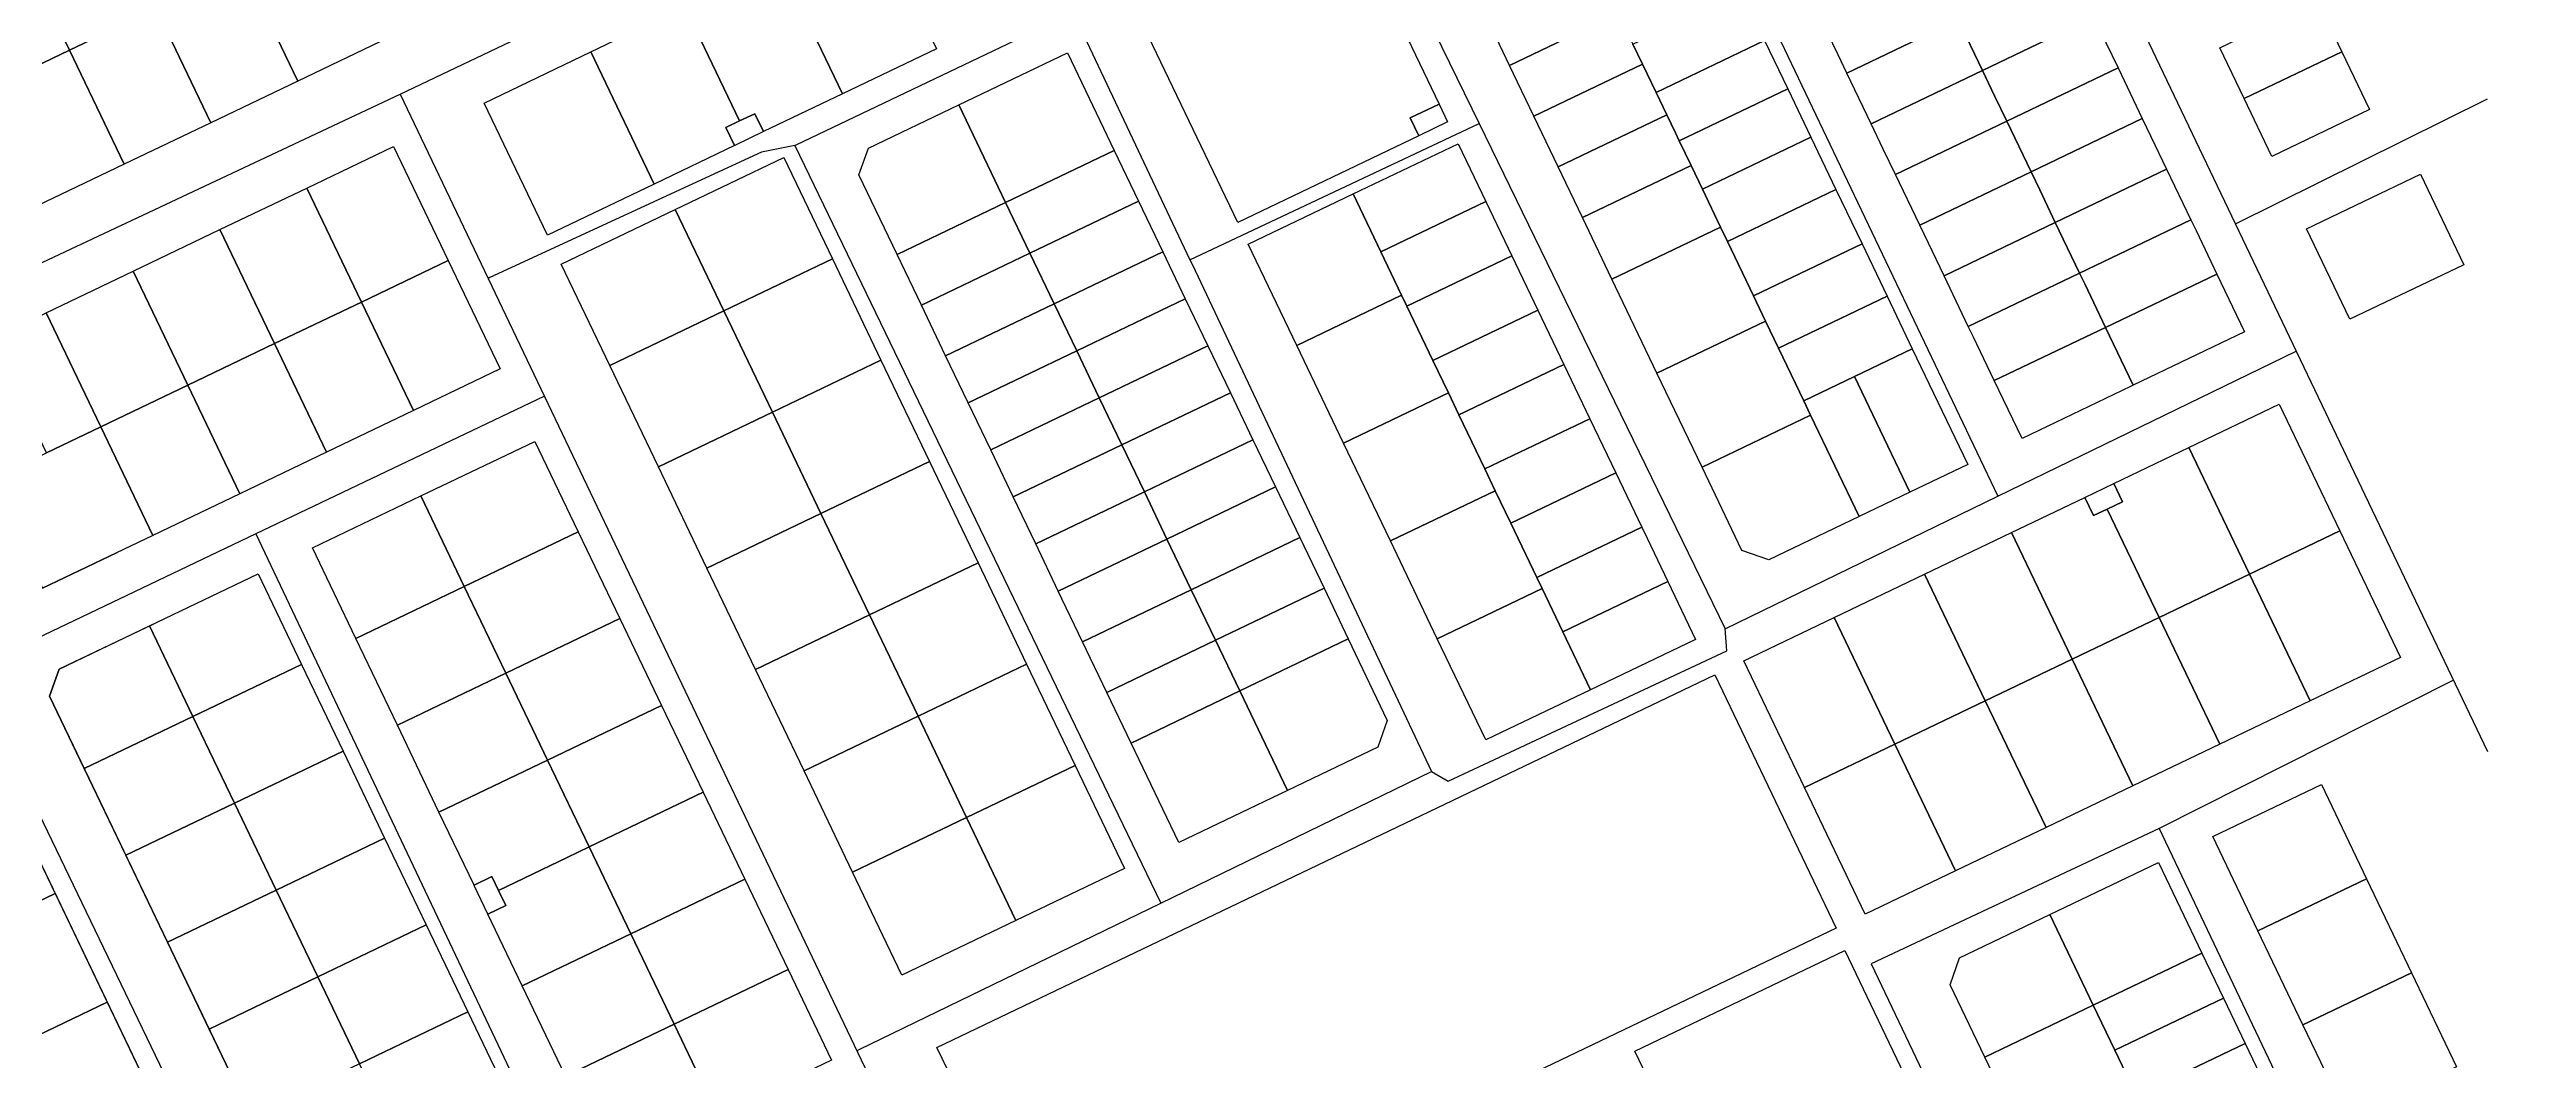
# Model space of a CAD drawing. Header units: metres. Extents: x -686 to 1359326, y 0 to 5497342.
# Drawn here: x 680205 to 680823, y 2748959 to 2749211 of the extents above; entities that cross this region are included whole.
import ezdxf
from ezdxf import colors
from ezdxf.entities.mleader import LeaderData, LeaderLine
from ezdxf.math import Vec2, Vec3

# ---------------------------------------------------------------- set-up
doc = ezdxf.new("R2010")
doc.units = ezdxf.units.M
doc.header["$LTSCALE"] = 5
for name, color, linetype in [('00_XREF_MON_EIT SUPPORT', 7, 'Continuous'), ('00_XREF_MON_SHRUBS', 7, 'Continuous'), ('00_XREF_MON_URBAN CONTEXT', 7, 'Continuous'), ('XREF_MON_EIT SUPPORT$0$L-Límite Parcela', 5, 'Continuous'), ('XREF_MON_URBAN CONTEXT$0$Parcel', 7, 'Continuous'), ('XREF_MON_URBAN CONTEXT$0$Streets', 7, 'Continuous'), ('XREF_MON_URBAN CONTEXT$0$XREF_MON_EIT SUPPORT', 7, 'Continuous')]:
    doc.layers.add(name, color=color, linetype=linetype)
doc.layers.add('XREF_MON_SFT_SHRUBS$0$00-Signage', color=7, linetype='Continuous', lineweight=0)
doc.styles.add('XREF_MON_SFT_SHRUBS$0$TER-200', font='ARIALN.TTF', dxfattribs={"height": 1})

# ---------------------------------------------------------------- blocks, each defined once
blk = doc.blocks.new('XREF_MON_EIT SUPPORT')
at = {"layer": 'XREF_MON_EIT SUPPORT$0$L-Límite Parcela'}
for points in [[(680194.16, 2749140.74), (680177, 2749132.52), (680203.58, 2749077.06), (680222.15, 2749085.96)], [(680231.25, 2749068.14), (680207.71, 2749056.86), (680205.36, 2749050.19), (680265.85, 2748923.94), (680297.22, 2748938.97)], [(680180.84, 2749055.08), (680137.91, 2749034.51), (680271.35, 2748755.25), (680314.58, 2748775.96), (680180.84, 2749055.08)]]:
    blk.add_lwpolyline(points, dxfattribs=at)
blk = doc.blocks.new('XREF_MON_URBAN CONTEXT')
at = {"layer": 'XREF_MON_URBAN CONTEXT$0$Parcel'}
for points in [[(680551.6, 2749197.73), (680544.42, 2749194.32), (680546.59, 2749189.84), (680501.43, 2749168.21), (680461.03, 2749252.53), (680513.34, 2749277.59), (680551.6, 2749197.73)], [(680231.95, 2749221.5), (680210.31, 2749211.13), (680197.34, 2749238.18), (680218.99, 2749248.55), (680231.95, 2749221.5)], [(680289.75, 2749214.26), (680267.21, 2749203.46), (680253.59, 2749231.87), (680276.14, 2749242.67), (680289.75, 2749214.26)], [(680426.35, 2749211.52), (680402.9, 2749200.28), (680387.13, 2749233.2), (680410.58, 2749244.43), (680426.35, 2749211.52)], [(680210.31, 2749211.13), (680188.66, 2749200.76), (680175.7, 2749227.81), (680197.34, 2749238.18), (680210.31, 2749211.13)], [(680596.24, 2749220.29), (680569.18, 2749207.32), (680562.49, 2749221.3), (680564.83, 2749227.97), (680587.38, 2749238.77), (680596.24, 2749220.29)], [(680267.21, 2749203.46), (680245.56, 2749193.09), (680231.95, 2749221.5), (680253.59, 2749231.87), (680267.21, 2749203.46)], [(680402.9, 2749200.28), (680383.24, 2749190.86), (680381.1, 2749195.34), (680377.31, 2749193.52), (680363.68, 2749221.97), (680387.13, 2749233.2), (680402.9, 2749200.28)], [(680680.97, 2749218.75), (680653.24, 2749205.46), (680651.08, 2749209.97), (680647.19, 2749218.09), (680674.92, 2749231.37), (680678.81, 2749223.26), (680680.97, 2749218.75)], [(680714.75, 2749219.41), (680687.02, 2749206.12), (680680.97, 2749218.75), (680708.7, 2749232.04), (680714.75, 2749219.41)], [(680632.73, 2749213.54), (680605.68, 2749200.58), (680602.29, 2749207.66), (680599.91, 2749212.62), (680612.54, 2749218.67), (680626.96, 2749225.58), (680632.73, 2749213.54)], [(680776.55, 2749210.77), (680752.2, 2749199.1), (680746.15, 2749211.72), (680765.54, 2749221.02), (680770.5, 2749223.39), (680776.55, 2749210.77)], [(680245.56, 2749193.09), (680223.92, 2749182.72), (680210.31, 2749211.13), (680231.95, 2749221.5), (680245.56, 2749193.09)], [(680377.31, 2749193.52), (680373.88, 2749191.88), (680376.05, 2749187.42), (680356.01, 2749177.81), (680340.23, 2749210.73), (680363.68, 2749221.97), (680377.31, 2749193.52)], [(680599.91, 2749212.62), (680602.29, 2749207.66), (680575.23, 2749194.7), (680569.18, 2749207.32), (680596.24, 2749220.29), (680599.26, 2749213.97), (680599.91, 2749212.62)], [(680687.02, 2749206.12), (680659.29, 2749192.84), (680653.24, 2749205.46), (680680.97, 2749218.75), (680687.02, 2749206.12)], [(680720.8, 2749206.78), (680693.07, 2749193.5), (680690.04, 2749199.81), (680687.02, 2749206.12), (680714.75, 2749219.41), (680717.78, 2749213.1), (680720.8, 2749206.78)], [(680223.92, 2749182.72), (680202.27, 2749172.35), (680188.66, 2749200.76), (680210.31, 2749211.13), (680223.92, 2749182.72)], [(680638.5, 2749201.51), (680611.45, 2749188.54), (680610.5, 2749190.53), (680608.34, 2749195.04), (680605.68, 2749200.58), (680632.73, 2749213.54), (680638.5, 2749201.51)], [(680356.01, 2749177.81), (680329.4, 2749165.07), (680313.63, 2749197.98), (680340.23, 2749210.73), (680356.01, 2749177.81)], [(680470.65, 2749186.17), (680443.59, 2749173.21), (680431.93, 2749197.56), (680458.98, 2749210.52), (680470.65, 2749186.17)], [(680605.68, 2749200.58), (680608.34, 2749195.04), (680581.28, 2749182.07), (680575.23, 2749194.7), (680602.29, 2749207.66), (680605.68, 2749200.58)], [(680693.07, 2749193.5), (680665.34, 2749180.21), (680662.31, 2749186.52), (680659.29, 2749192.84), (680687.02, 2749206.12), (680690.04, 2749199.81), (680693.07, 2749193.5)], [(680726.85, 2749194.16), (680699.12, 2749180.87), (680693.07, 2749193.5), (680720.8, 2749206.78), (680726.85, 2749194.16)], [(680783.47, 2749196.34), (680759.12, 2749184.67), (680752.2, 2749199.1), (680776.55, 2749210.77), (680783.47, 2749196.34)], [(680644.27, 2749189.47), (680617.22, 2749176.5), (680614.39, 2749182.41), (680611.45, 2749188.54), (680638.5, 2749201.51), (680644.27, 2749189.47)], [(680383.24, 2749190.86), (680376.08, 2749187.43), (680376.1, 2749187.46), (680376.05, 2749187.42), (680373.88, 2749191.88), (680377.31, 2749193.52), (680381.1, 2749195.34), (680383.24, 2749190.86)], [(680443.59, 2749173.21), (680416.54, 2749160.25), (680407.03, 2749180.09), (680409.38, 2749186.76), (680431.93, 2749197.56), (680443.59, 2749173.21)], [(680546.59, 2749189.84), (680544.42, 2749194.32), (680551.6, 2749197.73), (680553.74, 2749193.27), (680546.59, 2749189.84)], [(680611.45, 2749188.54), (680614.39, 2749182.41), (680587.33, 2749169.45), (680581.28, 2749182.07), (680608.34, 2749195.04), (680610.5, 2749190.53), (680611.45, 2749188.54)], [(680699.12, 2749180.87), (680671.39, 2749167.58), (680665.34, 2749180.21), (680693.07, 2749193.5), (680699.12, 2749180.87)], [(680732.9, 2749181.53), (680705.17, 2749168.25), (680701.28, 2749176.36), (680699.12, 2749180.87), (680726.85, 2749194.16), (680729.01, 2749189.65), (680732.9, 2749181.53)], [(680304.7, 2749158.77), (680283.05, 2749148.4), (680269.44, 2749176.81), (680291.08, 2749187.18), (680304.7, 2749158.77)], [(680563.24, 2749173.43), (680537.09, 2749160.9), (680530.18, 2749175.33), (680556.33, 2749187.86), (680563.24, 2749173.43)], [(680650.51, 2749176.43), (680623.46, 2749163.47), (680621.73, 2749167.08), (680617.22, 2749176.5), (680644.27, 2749189.47), (680650.51, 2749176.43)], [(680400.42, 2749159.18), (680373.36, 2749146.21), (680361.27, 2749171.46), (680388.32, 2749184.43), (680400.42, 2749159.18)], [(680476.7, 2749173.55), (680449.64, 2749160.58), (680443.59, 2749173.21), (680470.65, 2749186.17), (680476.7, 2749173.55)], [(680617.22, 2749176.5), (680621.73, 2749167.08), (680594.68, 2749154.12), (680587.33, 2749169.45), (680614.39, 2749182.41), (680617.22, 2749176.5)], [(680705.17, 2749168.25), (680677.44, 2749154.96), (680673.55, 2749163.08), (680671.39, 2749167.58), (680699.12, 2749180.87), (680701.28, 2749176.36), (680705.17, 2749168.25)], [(680738.95, 2749168.91), (680711.22, 2749155.62), (680705.17, 2749168.25), (680732.9, 2749181.53), (680738.95, 2749168.91)], [(680806.97, 2749157.7), (680778.56, 2749144.09), (680767.76, 2749166.63), (680796.17, 2749180.24), (680806.97, 2749157.7)], [(680283.05, 2749148.4), (680261.41, 2749138.03), (680247.8, 2749166.44), (680269.44, 2749176.81), (680283.05, 2749148.4)], [(680537.09, 2749160.9), (680542.28, 2749150.08), (680516.12, 2749137.55), (680504.03, 2749162.8), (680530.18, 2749175.33), (680537.09, 2749160.9)], [(680657, 2749162.91), (680629.94, 2749149.94), (680623.46, 2749163.47), (680650.51, 2749176.43), (680657, 2749162.91)], [(680373.36, 2749146.21), (680344.96, 2749132.6), (680332.86, 2749157.85), (680361.27, 2749171.46), (680373.36, 2749146.21)], [(680449.64, 2749160.58), (680422.59, 2749147.62), (680416.54, 2749160.25), (680443.59, 2749173.21), (680449.64, 2749160.58)], [(680482.75, 2749160.92), (680455.69, 2749147.96), (680449.64, 2749160.58), (680476.7, 2749173.55), (680482.75, 2749160.92)], [(680569.73, 2749159.9), (680543.57, 2749147.37), (680542.28, 2749150.08), (680537.09, 2749160.9), (680563.24, 2749173.43), (680569.73, 2749159.9)], [(680711.22, 2749155.62), (680683.49, 2749142.33), (680677.44, 2749154.96), (680705.17, 2749168.25), (680711.22, 2749155.62)], [(680745.43, 2749155.38), (680717.7, 2749142.09), (680712.51, 2749152.91), (680711.22, 2749155.62), (680738.95, 2749168.91), (680740.24, 2749166.2), (680745.43, 2749155.38)], [(680261.41, 2749138.03), (680239.76, 2749127.66), (680226.15, 2749156.07), (680247.8, 2749166.44), (680261.41, 2749138.03)], [(680623.46, 2749163.47), (680629.94, 2749149.94), (680632.97, 2749143.63), (680605.91, 2749130.67), (680594.68, 2749154.12), (680621.73, 2749167.08), (680623.46, 2749163.47)], [(680663.26, 2749149.83), (680636.21, 2749136.87), (680632.97, 2749143.63), (680629.94, 2749149.94), (680657, 2749162.91), (680663.26, 2749149.83)], [(680239.76, 2749127.66), (680218.12, 2749117.29), (680204.51, 2749145.7), (680226.15, 2749156.07), (680239.76, 2749127.66)], [(680296.01, 2749121.35), (680283.05, 2749148.4), (680304.7, 2749158.77), (680317.66, 2749131.72), (680296.01, 2749121.35)], [(680412.52, 2749133.92), (680385.46, 2749120.96), (680373.36, 2749146.21), (680400.42, 2749159.18), (680412.52, 2749133.92)], [(680455.69, 2749147.96), (680428.64, 2749134.99), (680422.59, 2749147.62), (680449.64, 2749160.58), (680455.69, 2749147.96)], [(680488.36, 2749149.2), (680461.31, 2749136.23), (680455.69, 2749147.96), (680482.75, 2749160.92), (680488.36, 2749149.2)], [(680576.21, 2749146.38), (680550.05, 2749133.85), (680543.57, 2749147.37), (680569.73, 2749159.9), (680576.21, 2749146.38)], [(680717.7, 2749142.09), (680689.97, 2749128.81), (680684.78, 2749139.63), (680683.49, 2749142.33), (680711.22, 2749155.62), (680712.51, 2749152.91), (680717.7, 2749142.09)], [(680724.61, 2749127.66), (680717.7, 2749142.09), (680745.43, 2749155.38), (680752.34, 2749140.95), (680724.61, 2749127.66)], [(680493.98, 2749137.47), (680466.93, 2749124.51), (680461.31, 2749136.23), (680488.36, 2749149.2), (680493.98, 2749137.47)], [(680543.57, 2749147.37), (680550.05, 2749133.85), (680553.94, 2749125.73), (680527.79, 2749113.2), (680516.12, 2749137.55), (680542.28, 2749150.08), (680543.57, 2749147.37)], [(680669.53, 2749136.75), (680655.1, 2749129.84), (680642.47, 2749123.79), (680636.21, 2749136.87), (680663.26, 2749149.83), (680669.53, 2749136.75)], [(680218.12, 2749117.29), (680204.59, 2749110.81), (680190.98, 2749139.22), (680204.51, 2749145.7), (680218.12, 2749117.29)], [(680296.01, 2749121.35), (680274.37, 2749110.98), (680261.41, 2749138.03), (680283.05, 2749148.4), (680296.01, 2749121.35)], [(680385.46, 2749120.96), (680357.06, 2749107.35), (680344.96, 2749132.6), (680373.36, 2749146.21), (680385.46, 2749120.96)], [(680461.31, 2749136.23), (680434.26, 2749123.27), (680428.64, 2749134.99), (680455.69, 2749147.96), (680461.31, 2749136.23)], [(680582.69, 2749132.85), (680556.54, 2749120.32), (680553.94, 2749125.73), (680550.05, 2749133.85), (680576.21, 2749146.38), (680582.69, 2749132.85)], [(680636.21, 2749136.87), (680642.47, 2749123.79), (680644.2, 2749120.18), (680617.15, 2749107.22), (680605.91, 2749130.67), (680632.97, 2749143.63), (680636.21, 2749136.87)], [(680274.37, 2749110.98), (680252.73, 2749100.61), (680239.76, 2749127.66), (680261.41, 2749138.03), (680274.37, 2749110.98)], [(680499.6, 2749125.75), (680472.54, 2749112.79), (680466.93, 2749124.51), (680493.98, 2749137.47), (680499.6, 2749125.75)], [(680724.61, 2749127.66), (680723.94, 2749127.34), (680696.88, 2749114.38), (680689.97, 2749128.81), (680717.7, 2749142.09), (680724.61, 2749127.66)], [(680424.62, 2749108.67), (680397.56, 2749095.71), (680385.46, 2749120.96), (680412.52, 2749133.92), (680424.62, 2749108.67)], [(680466.93, 2749124.51), (680439.87, 2749111.55), (680434.26, 2749123.27), (680461.31, 2749136.23), (680466.93, 2749124.51)], [(680589.17, 2749119.32), (680563.02, 2749106.79), (680556.54, 2749120.32), (680582.69, 2749132.85), (680589.17, 2749119.32)], [(680668.92, 2749100.98), (680655.1, 2749129.84), (680669.53, 2749136.75), (680683.35, 2749107.9), (680668.92, 2749100.98)], [(680252.73, 2749100.61), (680231.08, 2749090.24), (680218.12, 2749117.29), (680239.76, 2749127.66), (680252.73, 2749100.61)], [(680472.54, 2749112.79), (680445.49, 2749099.82), (680439.87, 2749111.55), (680466.93, 2749124.51), (680472.54, 2749112.79)], [(680505.22, 2749114.02), (680478.16, 2749101.06), (680472.54, 2749112.79), (680499.6, 2749125.75), (680505.22, 2749114.02)], [(680556.54, 2749120.32), (680563.02, 2749106.79), (680565.61, 2749101.38), (680539.46, 2749088.85), (680527.79, 2749113.2), (680553.94, 2749125.73), (680556.54, 2749120.32)], [(680668.92, 2749100.98), (680656.3, 2749094.93), (680644.2, 2749120.18), (680642.47, 2749123.79), (680655.1, 2749129.84), (680668.92, 2749100.98)], [(680397.56, 2749095.71), (680369.15, 2749082.1), (680357.06, 2749107.35), (680385.46, 2749120.96), (680397.56, 2749095.71)], [(680595.65, 2749105.79), (680569.5, 2749093.26), (680565.61, 2749101.38), (680563.02, 2749106.79), (680589.17, 2749119.32), (680595.65, 2749105.79)], [(680656.3, 2749094.93), (680633.75, 2749084.13), (680627.08, 2749086.48), (680617.15, 2749107.22), (680644.2, 2749120.18), (680656.3, 2749094.93)], [(680776.11, 2749091.35), (680753.56, 2749080.55), (680738.44, 2749112.11), (680760.99, 2749122.91), (680776.11, 2749091.35)], [(680231.08, 2749090.24), (680203.58, 2749077.06), (680190.61, 2749104.11), (680204.59, 2749110.81), (680218.12, 2749117.29), (680231.08, 2749090.24)], [(680337.1, 2749091.14), (680308.69, 2749077.53), (680297.89, 2749100.07), (680326.3, 2749113.68), (680337.1, 2749091.14)], [(680478.16, 2749101.06), (680451.11, 2749088.1), (680445.49, 2749099.82), (680472.54, 2749112.79), (680478.16, 2749101.06)], [(680510.83, 2749102.3), (680483.78, 2749089.34), (680478.16, 2749101.06), (680505.22, 2749114.02), (680510.83, 2749102.3)], [(680436.72, 2749083.42), (680409.66, 2749070.46), (680397.56, 2749095.71), (680424.62, 2749108.67), (680436.72, 2749083.42)], [(680753.56, 2749080.55), (680731.02, 2749069.75), (680718.05, 2749096.8), (680721.9, 2749098.64), (680719.74, 2749103.15), (680738.44, 2749112.11), (680753.56, 2749080.55)], [(680308.69, 2749077.53), (680281.64, 2749064.56), (680270.84, 2749087.11), (680297.89, 2749100.07), (680308.69, 2749077.53)], [(680483.78, 2749089.34), (680456.72, 2749076.38), (680451.11, 2749088.1), (680478.16, 2749101.06), (680483.78, 2749089.34)], [(680516.88, 2749089.68), (680489.83, 2749076.71), (680483.78, 2749089.34), (680510.83, 2749102.3), (680516.88, 2749089.68)], [(680569.5, 2749093.26), (680575.98, 2749079.74), (680577.28, 2749077.03), (680551.12, 2749064.5), (680539.46, 2749088.85), (680565.61, 2749101.38), (680569.5, 2749093.26)], [(680602.13, 2749092.27), (680575.98, 2749079.74), (680569.5, 2749093.26), (680595.65, 2749105.79), (680602.13, 2749092.27)], [(680718.05, 2749096.8), (680714.68, 2749095.18), (680712.52, 2749099.69), (680719.74, 2749103.15), (680721.9, 2749098.64), (680718.05, 2749096.8)], [(680409.66, 2749070.46), (680381.25, 2749056.85), (680369.15, 2749082.1), (680397.56, 2749095.71), (680409.66, 2749070.46)], [(680718.05, 2749096.8), (680731.02, 2749069.75), (680709.37, 2749059.37), (680694.25, 2749090.94), (680712.52, 2749099.69), (680714.68, 2749095.18), (680718.05, 2749096.8)], [(680347.47, 2749069.49), (680319.07, 2749055.88), (680308.69, 2749077.53), (680337.1, 2749091.14), (680347.47, 2749069.49)], [(680489.83, 2749076.71), (680462.77, 2749063.75), (680456.72, 2749076.38), (680483.78, 2749089.34), (680489.83, 2749076.71)], [(680522.93, 2749077.05), (680495.88, 2749064.09), (680489.83, 2749076.71), (680516.88, 2749089.68), (680522.93, 2749077.05)], [(680608.61, 2749078.74), (680582.46, 2749066.21), (680577.28, 2749077.03), (680575.98, 2749079.74), (680602.13, 2749092.27), (680603.43, 2749089.56), (680608.61, 2749078.74)], [(680709.37, 2749059.37), (680687.73, 2749049), (680672.61, 2749080.57), (680694.25, 2749090.94), (680709.37, 2749059.37)], [(680768.69, 2749048.98), (680753.56, 2749080.55), (680776.11, 2749091.35), (680791.23, 2749059.79), (680768.69, 2749048.98)], [(680448.81, 2749058.17), (680421.76, 2749045.21), (680409.66, 2749070.46), (680436.72, 2749083.42), (680448.81, 2749058.17)], [(680268.11, 2749058.08), (680241.06, 2749045.12), (680230.26, 2749067.66), (680257.31, 2749080.63), (680268.11, 2749058.08)], [(680319.07, 2749055.88), (680292.01, 2749042.92), (680281.64, 2749064.56), (680308.69, 2749077.53), (680319.07, 2749055.88)], [(680495.88, 2749064.09), (680468.82, 2749051.12), (680462.77, 2749063.75), (680489.83, 2749076.71), (680495.88, 2749064.09)], [(680528.98, 2749064.42), (680501.93, 2749051.46), (680495.88, 2749064.09), (680522.93, 2749077.05), (680528.98, 2749064.42)], [(680582.46, 2749066.21), (680589.38, 2749051.78), (680563.22, 2749039.25), (680551.12, 2749064.5), (680577.28, 2749077.03), (680582.46, 2749066.21)], [(680589.38, 2749051.78), (680582.46, 2749066.21), (680608.61, 2749078.74), (680615.53, 2749064.31), (680589.38, 2749051.78)], [(680687.73, 2749049), (680665.18, 2749038.2), (680650.06, 2749069.77), (680672.61, 2749080.57), (680687.73, 2749049)], [(680768.69, 2749048.98), (680746.14, 2749038.18), (680731.02, 2749069.75), (680753.56, 2749080.55), (680768.69, 2749048.98)], [(680357.84, 2749047.85), (680329.44, 2749034.24), (680319.07, 2749055.88), (680347.47, 2749069.49), (680357.84, 2749047.85)], [(680421.76, 2749045.21), (680393.35, 2749031.6), (680381.25, 2749056.85), (680409.66, 2749070.46), (680421.76, 2749045.21)], [(680665.18, 2749038.2), (680642.64, 2749027.4), (680627.51, 2749058.96), (680650.06, 2749069.77), (680665.18, 2749038.2)], [(680746.14, 2749038.18), (680724.5, 2749027.81), (680709.37, 2749059.37), (680731.02, 2749069.75), (680746.14, 2749038.18)], [(680241.06, 2749045.12), (680214, 2749032.16), (680205.36, 2749050.19), (680207.71, 2749056.86), (680230.26, 2749067.66), (680241.06, 2749045.12)], [(680501.93, 2749051.46), (680474.87, 2749038.5), (680468.82, 2749051.12), (680495.88, 2749064.09), (680501.93, 2749051.46)], [(680513.81, 2749026.66), (680501.93, 2749051.46), (680528.98, 2749064.42), (680538.7, 2749044.13), (680536.36, 2749037.46), (680513.81, 2749026.66)], [(680278.48, 2749036.44), (680251.43, 2749023.47), (680241.06, 2749045.12), (680268.11, 2749058.08), (680278.48, 2749036.44)], [(680460.91, 2749032.92), (680433.86, 2749019.96), (680421.76, 2749045.21), (680448.81, 2749058.17), (680460.91, 2749032.92)], [(680724.5, 2749027.81), (680702.85, 2749017.44), (680687.73, 2749049), (680709.37, 2749059.37), (680724.5, 2749027.81)], [(680329.44, 2749034.24), (680302.38, 2749021.28), (680292.01, 2749042.92), (680319.07, 2749055.88), (680329.44, 2749034.24)], [(680464.27, 2748903.13), (680462.36, 2748907.26), (680454.95, 2748903.83), (680426.41, 2748962.61), (680620.3, 2749055.51), (680650.55, 2748992.38), (680464.27, 2748903.13)], [(680513.81, 2749026.66), (680486.75, 2749013.7), (680474.87, 2749038.5), (680501.93, 2749051.46), (680513.81, 2749026.66)], [(680251.43, 2749023.47), (680224.37, 2749010.51), (680214, 2749032.16), (680241.06, 2749045.12), (680251.43, 2749023.47)], [(680368.21, 2749026.21), (680339.81, 2749012.59), (680329.44, 2749034.24), (680357.84, 2749047.85), (680368.21, 2749026.21)], [(680433.86, 2749019.96), (680405.45, 2749006.35), (680393.35, 2749031.6), (680421.76, 2749045.21), (680433.86, 2749019.96)], [(680702.85, 2749017.44), (680680.31, 2749006.64), (680665.18, 2749038.2), (680687.73, 2749049), (680702.85, 2749017.44)], [(680680.31, 2749006.64), (680657.76, 2748995.84), (680642.64, 2749027.4), (680665.18, 2749038.2), (680680.31, 2749006.64)], [(680288.85, 2749014.79), (680261.8, 2749001.83), (680251.43, 2749023.47), (680278.48, 2749036.44), (680288.85, 2749014.79)], [(680339.81, 2749012.59), (680334.3, 2749009.96), (680317.23, 2749001.78), (680315.59, 2749005.2), (680311.12, 2749003.03), (680302.38, 2749021.28), (680329.44, 2749034.24), (680339.81, 2749012.59)], [(680446.17, 2748994.25), (680433.86, 2749019.96), (680460.91, 2749032.92), (680473.23, 2749007.22), (680446.17, 2748994.25)], [(680206.77, 2749000.97), (680163.78, 2748980.37), (680150.85, 2749007.44), (680193.81, 2749028.02), (680206.77, 2749000.97)], [(680378.58, 2749004.56), (680350.18, 2748990.95), (680339.81, 2749012.59), (680368.21, 2749026.21), (680378.58, 2749004.56)], [(680782.7, 2749004.69), (680755.65, 2748991.73), (680744.41, 2749015.18), (680771.47, 2749028.14), (680782.7, 2749004.69)], [(680261.8, 2749001.83), (680234.74, 2748988.87), (680224.37, 2749010.51), (680251.43, 2749023.47), (680261.8, 2749001.83)], [(680446.17, 2748994.25), (680417.76, 2748980.64), (680405.45, 2749006.35), (680433.86, 2749019.96), (680446.17, 2748994.25)], [(680299.22, 2748993.15), (680272.17, 2748980.19), (680261.8, 2749001.83), (680288.85, 2749014.79), (680299.22, 2748993.15)], [(680350.18, 2748990.95), (680323.12, 2748977.99), (680314.57, 2748995.84), (680319.04, 2748997.99), (680317.23, 2749001.78), (680334.3, 2749009.96), (680339.81, 2749012.59), (680350.18, 2748990.95)], [(680741.69, 2748986.15), (680714.63, 2748973.19), (680703.83, 2748995.73), (680730.88, 2749008.69), (680741.69, 2748986.15)], [(680272.17, 2748980.19), (680245.11, 2748967.22), (680234.74, 2748988.87), (680261.8, 2749001.83), (680272.17, 2748980.19)], [(680317.23, 2749001.78), (680319.04, 2748997.99), (680314.57, 2748995.84), (680311.14, 2749003), (680311.17, 2749002.98), (680311.12, 2749003.03), (680315.59, 2749005.2), (680317.23, 2749001.78)], [(680389.39, 2748982.02), (680360.98, 2748968.4), (680350.18, 2748990.95), (680378.58, 2749004.56), (680389.39, 2748982.02)], [(680793.94, 2748981.24), (680766.88, 2748968.28), (680755.65, 2748991.73), (680782.7, 2749004.69), (680793.94, 2748981.24)], [(680219.73, 2748973.91), (680176.72, 2748953.3), (680163.78, 2748980.37), (680206.77, 2749000.97), (680219.73, 2748973.91)], [(680714.63, 2748973.19), (680687.58, 2748960.22), (680678.93, 2748978.26), (680681.28, 2748984.93), (680703.83, 2748995.73), (680714.63, 2748973.19)], [(680309.59, 2748971.51), (680282.54, 2748958.54), (680272.17, 2748980.19), (680299.22, 2748993.15), (680309.59, 2748971.51)], [(680360.98, 2748968.4), (680333.92, 2748955.44), (680323.12, 2748977.99), (680350.18, 2748990.95), (680360.98, 2748968.4)], [(680667.38, 2748956.09), (680615.07, 2748931.03), (680600.38, 2748961.69), (680652.69, 2748986.75), (680667.38, 2748956.09)], [(680747.09, 2748974.88), (680720.03, 2748961.91), (680714.63, 2748973.19), (680741.69, 2748986.15), (680747.09, 2748974.88)], [(680282.54, 2748958.54), (680255.48, 2748945.58), (680245.11, 2748967.22), (680272.17, 2748980.19), (680282.54, 2748958.54)], [(680371.78, 2748945.86), (680360.98, 2748968.4), (680389.39, 2748982.02), (680400.19, 2748959.47), (680371.78, 2748945.86)], [(680805.17, 2748957.8), (680778.11, 2748944.83), (680766.88, 2748968.28), (680793.94, 2748981.24), (680805.17, 2748957.8)], [(680232.69, 2748946.86), (680189.65, 2748926.23), (680176.72, 2748953.3), (680219.73, 2748973.91), (680232.69, 2748946.86)], [(680292.91, 2748936.9), (680282.54, 2748958.54), (680309.59, 2748971.51), (680319.96, 2748949.86), (680292.91, 2748936.9)], [(680720.03, 2748961.91), (680725.43, 2748950.64), (680698.38, 2748937.68), (680687.58, 2748960.22), (680714.63, 2748973.19), (680720.03, 2748961.91)], [(680752.49, 2748963.6), (680725.43, 2748950.64), (680720.03, 2748961.91), (680747.09, 2748974.88), (680752.49, 2748963.6)], [(680371.78, 2748945.86), (680344.73, 2748932.9), (680333.92, 2748955.44), (680360.98, 2748968.4), (680371.78, 2748945.86)], [(680757.89, 2748952.33), (680730.84, 2748939.37), (680725.43, 2748950.64), (680752.49, 2748963.6), (680757.89, 2748952.33)]]:
    blk.add_lwpolyline(points, close=True, dxfattribs=at)
at = {"layer": 'XREF_MON_URBAN CONTEXT$0$Streets'}
for p, q in [((680553.64, 2749578.99), (680812.89, 2749036.36)), ((680553.64, 2749578.99), (680812.89, 2749036.36)), ((680614.29, 2749260.52), (680690.86, 2749100)), ((680614.29, 2749260.52), (680690.86, 2749100)), ((680489.53, 2749158.89), (680561.59, 2749192.92)), ((680489.53, 2749158.89), (680561.59, 2749192.92)), ((680391.1, 2749187.41), (680482.24, 2748998.6)), ((680391.1, 2749187.41), (680482.24, 2748998.6))]:
    blk.add_line(p, q, dxfattribs=at)
for points in [[(680085.06, 2749101.28), (680085.1, 2749101.29), (680103.34, 2749109.86), (680148.86, 2749132.65), (680150.61, 2749133.47), (680165.92, 2749140.66), (680292.74, 2749200.18), (680325.5, 2749215.8), (680395.33, 2749249.1), (680398.41, 2749250.61), (680437.11, 2749269.64), (680501.99, 2749300.39), (680575.49, 2749335.21), (680652.63, 2749371.8), (680652.63, 2749371.8)], [(680085.06, 2749101.28), (680085.1, 2749101.29), (680103.34, 2749109.86), (680148.86, 2749132.65), (680150.61, 2749133.47), (680165.92, 2749140.66), (680292.74, 2749200.18), (680325.5, 2749215.8), (680395.33, 2749249.1), (680398.41, 2749250.61), (680437.11, 2749269.64), (680501.99, 2749300.39), (680575.49, 2749335.21), (680652.63, 2749371.8), (680652.63, 2749371.8)], [(680437.11, 2749269.64), (680460, 2749221.46), (680460.96, 2749219.43), (680489.53, 2749158.89), (680490.12, 2749157.65), (680549.71, 2749031.39)], [(680437.11, 2749269.64), (680460, 2749221.46), (680460.96, 2749219.43), (680489.53, 2749158.89), (680490.12, 2749157.65), (680549.71, 2749031.39)], [(680544.94, 2749227.14), (680561.59, 2749192.92), (680622.9, 2749066.96)], [(680544.94, 2749227.14), (680561.59, 2749192.92), (680622.9, 2749066.96)], [(680460.45, 2749220.51), (680391.31, 2749187.51), (680391.1, 2749187.41)], [(680460.45, 2749220.51), (680391.31, 2749187.51), (680391.1, 2749187.41)], [(680292.74, 2749200.18), (680496.24, 2748773.9), (680618.72, 2748521.66), (680654.7, 2748450.83)], [(680292.74, 2749200.18), (680496.24, 2748773.9), (680618.72, 2748521.66), (680654.7, 2748450.83)], [(680750.05, 2749167.9), (680750.05, 2749167.9), (680812.89, 2749199.01)], [(680750.05, 2749167.9), (680750.05, 2749167.9), (680812.89, 2749199.01)], [(680391.1, 2749187.41), (680382.78, 2749185.78), (680315.08, 2749154.49), (680314.64, 2749154.29)], [(680391.1, 2749187.41), (680382.78, 2749185.78), (680315.08, 2749154.49), (680314.64, 2749154.29)], [(680622.9, 2749066.96), (680690.86, 2749100), (680765.22, 2749136.14)], [(680622.9, 2749066.96), (680690.86, 2749100), (680765.22, 2749136.14)], [(680328.65, 2749124.96), (680256.73, 2749090.62), (680201.99, 2749064.48), (680197.88, 2749062.52), (680185.46, 2749056.59)], [(680328.65, 2749124.96), (680256.73, 2749090.62), (680201.99, 2749064.48), (680197.88, 2749062.52), (680185.46, 2749056.59)], [(680256.73, 2749090.62), (680325.33, 2748945.81), (680335.71, 2748923.9), (680389.47, 2748810.42), (680390.94, 2748807.31)], [(680256.73, 2749090.62), (680325.33, 2748945.81), (680335.71, 2748923.9), (680389.47, 2748810.42), (680390.94, 2748807.31)], [(680549.71, 2749031.39), (680553.9, 2749028.95), (680623.35, 2749061.49), (680622.88, 2749067.01)], [(680549.71, 2749031.39), (680553.9, 2749028.95), (680623.35, 2749061.49), (680622.88, 2749067.01)], [(680321.69, 2748774.05), (680320.14, 2748777.27), (680254.87, 2748912.62), (680252.21, 2748918.14), (680251.13, 2748920.39), (680185.46, 2749056.59)], [(680321.69, 2748774.05), (680320.14, 2748777.27), (680254.87, 2748912.62), (680252.21, 2748918.14), (680251.13, 2748920.39), (680185.46, 2749056.59)], [(680804.39, 2749054.15), (680804.09, 2749053.99), (680731.09, 2749017.22), (680659.28, 2748983.45)], [(680804.39, 2749054.15), (680804.09, 2749053.99), (680731.09, 2749017.22), (680659.28, 2748983.45)], [(680406.54, 2748961.8), (680407.13, 2748962.09), (680482.24, 2748998.6), (680549.71, 2749031.39)], [(680406.54, 2748961.8), (680407.13, 2748962.09), (680482.24, 2748998.6), (680549.71, 2749031.39)], [(680731.09, 2749017.22), (680794.26, 2748884.17), (680813.76, 2748843.11)], [(680731.09, 2749017.22), (680794.26, 2748884.17), (680813.76, 2748843.11)], [(680659.28, 2748983.45), (680673.01, 2748954.69), (680704.51, 2748888.7), (680705.66, 2748886.29), (680740.7, 2748813.52), (680742.26, 2748810.26), (680769.09, 2748754.55)], [(680659.28, 2748983.45), (680673.01, 2748954.69), (680704.51, 2748888.7), (680705.66, 2748886.29), (680740.7, 2748813.52), (680742.26, 2748810.26), (680769.09, 2748754.55)]]:
    blk.add_lwpolyline(points, dxfattribs=at)
at = {"layer": 'XREF_MON_URBAN CONTEXT$0$XREF_MON_EIT SUPPORT'}
blk.add_blockref('XREF_MON_EIT SUPPORT', (0, 0), dxfattribs=at)
blk = doc.blocks.new('XREF_MON_SFT_SHRUBS')
at = {"layer": 'XREF_MON_SFT_SHRUBS$0$00-Signage'}
ml = blk.add_multileader_mtext('Standard', dxfattribs=at)
ml.set_content('56-STI', color=256, style='XREF_MON_SFT_SHRUBS$0$TER-200')
ml.set_leader_properties(color=256)
ml.build(insert=Vec2(0, 0))
ml.multileader.update_dxf_attribs({"text_left_attachment_type": 2, "dogleg_length": 0.15, "arrow_head_size": 0.05})
ctx = ml.context
ctx.base_point, ctx.char_height, ctx.arrow_head_size, ctx.landing_gap_size, ctx.plane_origin, ctx.plane_x_axis, ctx.plane_y_axis = Vec3(1359324.78, 5497340.86), 0.5, 0.05, 0.09, Vec3(1359310.26, 5497335.53), Vec3(0.901863, 0.432023), Vec3(-0.432023, 0.901863)
ctx.left_attachment = 2
notes = []
notes.append((ctx, [(0, (0, 0, 0), (0, 0), (1, 0), 1, [])]))
ctx.mtext.insert, ctx.mtext.text_direction, ctx.mtext.rotation, ctx.mtext.width, ctx.mtext.defined_height, ctx.mtext.flow_direction = Vec3(1359324.75, 5497341.13), Vec3(0.901863, 0.432023), 0.446734, 0.5536, 0.155, 5
for ctx, leaders in notes:
    for number, flags, end, landing, length, lines in leaders:
        leader = LeaderData()
        leader.index, (leader.has_last_leader_line, leader.has_dogleg_vector, leader.attachment_direction) = number, flags
        leader.last_leader_point, leader.dogleg_vector, leader.dogleg_length = Vec3(end), Vec3(landing), length
        for number, points, colour, breaks in lines:
            line = LeaderLine()
            line.index, line.vertices, line.color, line.breaks = number, Vec3.list(points), colors.encode_raw_color(colour), breaks
            leader.lines.append(line)
        ctx.leaders.append(leader)

msp = doc.modelspace()

# ---------------------------------------------------------------- block references
at = {"layer": '00_XREF_MON_EIT SUPPORT'}
msp.add_blockref('XREF_MON_EIT SUPPORT', (0, 0), dxfattribs=at)
at = {"layer": '00_XREF_MON_SHRUBS'}
msp.add_blockref('XREF_MON_SFT_SHRUBS', (0, 0), dxfattribs=at)
at = {"layer": '00_XREF_MON_URBAN CONTEXT'}
msp.add_blockref('XREF_MON_URBAN CONTEXT', (0, 0), dxfattribs=at)

doc.saveas('drawing.dxf')
